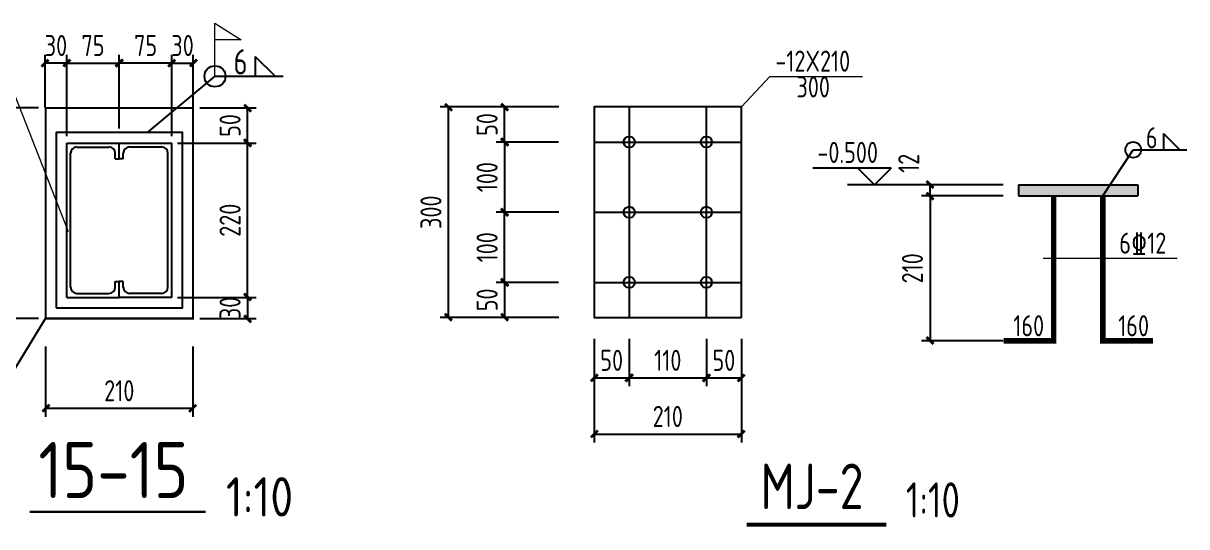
# Model space of a CAD drawing. Header units: millimetres. Extents: x 866561 to 877878, y 40199 to 44891.
# Drawn here: x 875400.8 to 875566.6, y 40338.5 to 40410.3 of the extents above; entities that cross this region are included whole.
import ezdxf

# ---------------------------------------------------------------- set-up
doc = ezdxf.new("R2010")
doc.units = ezdxf.units.MM
doc.header["$LTSCALE"] = 1000
doc.header["$MEASUREMENT"] = 0
doc.linetypes.add('CONTINOUS', pattern=[0])
for name, color, linetype in [('10', 7, 'Continuous'), ('D1', 112, 'Continuous'), ('DIM', 7, 'Continuous'), ('GJ', 6, 'Continuous'), ('M_Prof', 2, 'Continuous'), ('中文', 7, 'Continuous'), ('尺寸标注', 7, 'Continuous'), ('文字', 7, 'Continuous'), ('标注', 7, 'Continuous'), ('桩', 6, 'Continuous'), ('梁__实线', 4, 'Continuous')]:
    doc.layers.add(name, color=color, linetype=linetype)
doc.layers.add('LZ', color=64, linetype='Continuous', lineweight=9)
doc.layers.add('细实线', color=1, linetype='Continuous', lineweight=20)
doc.styles.add('GBHZ', font='gbenor.shx', dxfattribs={"width": 0.9, "bigfont": 'gbcbig.shx'})
doc.dimstyles.new('Y10', dxfattribs={"dimscale": 0, "dimtxt": 3, "dimasz": 0.01, "dimexe": 1.2, "dimexo": 1, "dimgap": 1, "dimtad": 1, "dimdec": 0, "dimlfac": 10, "dimzin": 0, "dimdsep": 46, "dimtxsty": 'GBHZ', "dimblk1": 'DX', "dimblk2": 'DX', "dimsah": 1, "dimcen": 0.09, "dimdle": 1, "dimadec": 0, "dimazin": 0, "dimtfac": 1, "dimtdec": 0, "dimtix": 1, "dimtmove": 2, "dimatfit": 3, "dimldrblk": 'DX', "dimfxl": 0, "dimtolj": 1, "dimtzin": 0, "dimarcsym": 0})

# ---------------------------------------------------------------- blocks, each defined once
blk = doc.blocks.new('DX')
at = {"color": 0, "linetype": 'ByBlock', "const_width": 40}
blk.add_lwpolyline([(-54, -51), (46, 49)], dxfattribs=at)
blk = doc.blocks.new('*D922')
at = {"layer": 'Defpoints', "color": 0, "transparency": 16777216}
for p in [(875469.39, 40398.37), (875478.05, 40398.37), (875478.05, 40393.37)]:
    blk.add_point(p, dxfattribs=at)
at = {"layer": 'DIM', "color": 0, "lineweight": -2, "transparency": 16777216}
for p, q in [((875477.05, 40398.37), (875468.19, 40398.37)), ((875469.39, 40393.38), (875469.39, 40398.36)), ((875477.05, 40393.37), (875468.19, 40393.37))]:
    blk.add_line(p, q, dxfattribs=at)
at = {"layer": 'DIM', "color": 0, "lineweight": -2, "transparency": 16777216, "xscale": 0.01, "yscale": 0.01, "zscale": 0.01}
for p, rotation in [((875469.39, 40398.37), 90), ((875469.39, 40393.37), 270)]:
    blk.add_blockref('DX', p, dxfattribs=dict(at, rotation=rotation))
at = {"layer": 'DIM', "color": 0, "transparency": 16777216, "insert": (875466.89, 40395.87), "char_height": 3, "attachment_point": 5, "rotation": 90, "style": 'GBHZ'}
blk.add_mtext('\\A1;50', dxfattribs=at)
blk = doc.blocks.new('*D923')
at = {"layer": 'Defpoints', "color": 0, "transparency": 16777216}
for p in [(875478.05, 40393.37), (875469.39, 40383.37), (875478.11, 40383.37)]:
    blk.add_point(p, dxfattribs=at)
at = {"layer": 'DIM', "color": 0, "lineweight": -2, "transparency": 16777216}
for p, q in [((875477.05, 40393.37), (875468.19, 40393.37)), ((875469.39, 40393.36), (875469.39, 40383.38)), ((875477.11, 40383.37), (875468.19, 40383.37))]:
    blk.add_line(p, q, dxfattribs=at)
at = {"layer": 'DIM', "color": 0, "lineweight": -2, "transparency": 16777216, "xscale": 0.01, "yscale": 0.01, "zscale": 0.01}
for p, rotation in [((875469.39, 40393.37), 90), ((875469.39, 40383.37), 270)]:
    blk.add_blockref('DX', p, dxfattribs=dict(at, rotation=rotation))
at = {"layer": 'DIM', "color": 0, "transparency": 16777216, "insert": (875466.89, 40388.37), "char_height": 3, "attachment_point": 5, "rotation": 90, "style": 'GBHZ'}
blk.add_mtext('\\A1;100', dxfattribs=at)
blk = doc.blocks.new('*D924')
at = {"layer": 'Defpoints', "color": 0, "transparency": 16777216}
for p in [(875478.05, 40373.37), (875469.39, 40368.37), (875478.05, 40368.37)]:
    blk.add_point(p, dxfattribs=at)
at = {"layer": 'DIM', "color": 0, "lineweight": -2, "transparency": 16777216}
for p, q in [((875477.05, 40373.37), (875468.19, 40373.37)), ((875469.39, 40373.36), (875469.39, 40368.38)), ((875477.05, 40368.37), (875468.19, 40368.37))]:
    blk.add_line(p, q, dxfattribs=at)
at = {"layer": 'DIM', "color": 0, "lineweight": -2, "transparency": 16777216, "xscale": 0.01, "yscale": 0.01, "zscale": 0.01}
for p, rotation in [((875469.39, 40373.37), 90), ((875469.39, 40368.37), 270)]:
    blk.add_blockref('DX', p, dxfattribs=dict(at, rotation=rotation))
at = {"layer": 'DIM', "color": 0, "transparency": 16777216, "insert": (875466.89, 40370.87), "char_height": 3, "attachment_point": 5, "rotation": 90, "style": 'GBHZ'}
blk.add_mtext('\\A1;50', dxfattribs=at)
blk = doc.blocks.new('*D925')
at = {"layer": 'Defpoints', "color": 0, "transparency": 16777216}
for p in [(875482.15, 40366.34), (875503.15, 40366.34), (875503.15, 40351.76)]:
    blk.add_point(p, dxfattribs=at)
at = {"layer": 'DIM', "color": 0, "lineweight": -2, "transparency": 16777216}
for p, q in [((875482.15, 40365.34), (875482.15, 40350.56)), ((875503.15, 40365.34), (875503.15, 40350.56)), ((875482.16, 40351.76), (875503.14, 40351.76))]:
    blk.add_line(p, q, dxfattribs=at)
at = {"layer": 'DIM', "color": 0, "lineweight": -2, "transparency": 16777216, "xscale": 0.01, "yscale": 0.01, "zscale": 0.01, "rotation": 180}
blk.add_blockref('DX', (875482.15, 40351.76), dxfattribs=at)
at = {"layer": 'DIM', "color": 0, "lineweight": -2, "transparency": 16777216, "xscale": 0.01, "yscale": 0.01, "zscale": 0.01}
blk.add_blockref('DX', (875503.15, 40351.76), dxfattribs=at)
at = {"layer": 'DIM', "color": 0, "transparency": 16777216, "insert": (875492.65, 40354.26), "char_height": 3, "attachment_point": 5, "style": 'GBHZ'}
blk.add_mtext('\\A1;210', dxfattribs=at)
blk = doc.blocks.new('*D926')
at = {"layer": 'Defpoints', "color": 0, "transparency": 16777216}
for p in [(875498.15, 40366.34), (875503.15, 40366.34), (875503.15, 40359.76)]:
    blk.add_point(p, dxfattribs=at)
at = {"layer": 'DIM', "color": 0, "lineweight": -2, "transparency": 16777216}
for p, q in [((875498.15, 40365.34), (875498.15, 40358.56)), ((875503.15, 40365.34), (875503.15, 40358.56)), ((875498.16, 40359.76), (875503.14, 40359.76))]:
    blk.add_line(p, q, dxfattribs=at)
at = {"layer": 'DIM', "color": 0, "lineweight": -2, "transparency": 16777216, "xscale": 0.01, "yscale": 0.01, "zscale": 0.01, "rotation": 180}
blk.add_blockref('DX', (875498.15, 40359.76), dxfattribs=at)
at = {"layer": 'DIM', "color": 0, "lineweight": -2, "transparency": 16777216, "xscale": 0.01, "yscale": 0.01, "zscale": 0.01}
blk.add_blockref('DX', (875503.15, 40359.76), dxfattribs=at)
at = {"layer": 'DIM', "color": 0, "transparency": 16777216, "insert": (875500.65, 40362.26), "char_height": 3, "attachment_point": 5, "style": 'GBHZ'}
blk.add_mtext('\\A1;50', dxfattribs=at)
blk = doc.blocks.new('*D927')
at = {"layer": 'Defpoints', "color": 0, "transparency": 16777216}
for p in [(875487.15, 40366.34), (875498.15, 40366.28), (875498.15, 40359.76)]:
    blk.add_point(p, dxfattribs=at)
at = {"layer": 'DIM', "color": 0, "lineweight": -2, "transparency": 16777216}
for p, q in [((875487.15, 40365.34), (875487.15, 40358.56)), ((875498.15, 40365.28), (875498.15, 40358.56)), ((875487.16, 40359.76), (875498.14, 40359.76))]:
    blk.add_line(p, q, dxfattribs=at)
at = {"layer": 'DIM', "color": 0, "lineweight": -2, "transparency": 16777216, "xscale": 0.01, "yscale": 0.01, "zscale": 0.01, "rotation": 180}
blk.add_blockref('DX', (875487.15, 40359.76), dxfattribs=at)
at = {"layer": 'DIM', "color": 0, "lineweight": -2, "transparency": 16777216, "xscale": 0.01, "yscale": 0.01, "zscale": 0.01}
blk.add_blockref('DX', (875498.15, 40359.76), dxfattribs=at)
at = {"layer": 'DIM', "color": 0, "transparency": 16777216, "insert": (875492.65, 40362.26), "char_height": 3, "attachment_point": 5, "style": 'GBHZ'}
blk.add_mtext('\\A1;110', dxfattribs=at)
blk = doc.blocks.new('*D928')
at = {"layer": 'Defpoints', "color": 0, "transparency": 16777216}
for p in [(875482.15, 40366.34), (875487.15, 40366.34), (875487.15, 40359.76)]:
    blk.add_point(p, dxfattribs=at)
at = {"layer": 'DIM', "color": 0, "lineweight": -2, "transparency": 16777216}
for p, q in [((875482.15, 40365.34), (875482.15, 40358.56)), ((875487.15, 40365.34), (875487.15, 40358.56)), ((875482.16, 40359.76), (875487.14, 40359.76))]:
    blk.add_line(p, q, dxfattribs=at)
at = {"layer": 'DIM', "color": 0, "lineweight": -2, "transparency": 16777216, "xscale": 0.01, "yscale": 0.01, "zscale": 0.01, "rotation": 180}
blk.add_blockref('DX', (875482.15, 40359.76), dxfattribs=at)
at = {"layer": 'DIM', "color": 0, "lineweight": -2, "transparency": 16777216, "xscale": 0.01, "yscale": 0.01, "zscale": 0.01}
blk.add_blockref('DX', (875487.15, 40359.76), dxfattribs=at)
at = {"layer": 'DIM', "color": 0, "transparency": 16777216, "insert": (875484.65, 40362.26), "char_height": 3, "attachment_point": 5, "style": 'GBHZ'}
blk.add_mtext('\\A1;50', dxfattribs=at)
blk = doc.blocks.new('*D929')
at = {"layer": 'Defpoints', "color": 0, "transparency": 16777216}
for p in [(875530.03, 40387.29), (875541.46, 40387.29), (875541.46, 40385.69)]:
    blk.add_point(p, dxfattribs=at)
at = {"layer": 'DIM', "color": 0, "lineweight": -2, "transparency": 16777216}
for p, q in [((875540.46, 40387.29), (875528.83, 40387.29)), ((875530.03, 40387.3), (875530.03, 40387.31)), ((875530.03, 40385.69), (875530.03, 40387.29)), ((875540.46, 40385.69), (875528.83, 40385.69)), ((875530.03, 40385.68), (875530.03, 40385.67))]:
    blk.add_line(p, q, dxfattribs=at)
at = {"layer": 'DIM', "color": 0, "lineweight": -2, "transparency": 16777216, "xscale": 0.01, "yscale": 0.01, "zscale": 0.01}
for p, rotation in [((875530.03, 40387.29), 270), ((875530.03, 40385.69), 90)]:
    blk.add_blockref('DX', p, dxfattribs=dict(at, rotation=rotation))
at = {"layer": 'DIM', "color": 0, "transparency": 16777216, "insert": (875527, 40390.34), "char_height": 3, "attachment_point": 5, "rotation": 90, "style": 'GBHZ'}
blk.add_mtext('\\A1;12', dxfattribs=at)
blk = doc.blocks.new('*D930')
at = {"layer": 'Defpoints', "color": 0, "transparency": 16777216}
for p in [(875541.46, 40385.69), (875530.03, 40365.04), (875541.46, 40365.04)]:
    blk.add_point(p, dxfattribs=at)
at = {"layer": 'DIM', "color": 0, "lineweight": -2, "transparency": 16777216}
for p, q in [((875540.46, 40385.69), (875528.83, 40385.69)), ((875530.03, 40385.68), (875530.03, 40365.05)), ((875540.46, 40365.04), (875528.83, 40365.04))]:
    blk.add_line(p, q, dxfattribs=at)
at = {"layer": 'DIM', "color": 0, "lineweight": -2, "transparency": 16777216, "xscale": 0.01, "yscale": 0.01, "zscale": 0.01}
for p, rotation in [((875530.03, 40385.69), 90), ((875530.03, 40365.04), 270)]:
    blk.add_blockref('DX', p, dxfattribs=dict(at, rotation=rotation))
at = {"layer": 'DIM', "color": 0, "transparency": 16777216, "insert": (875527.53, 40375.37), "char_height": 3, "attachment_point": 5, "rotation": 90, "style": 'GBHZ'}
blk.add_mtext('\\A1;210', dxfattribs=at)
blk = doc.blocks.new('*D931')
at = {"layer": 'Defpoints', "color": 0, "transparency": 16777216}
for p in [(875461.39, 40398.37), (875478.11, 40398.37), (875478.11, 40368.37)]:
    blk.add_point(p, dxfattribs=at)
at = {"layer": 'DIM', "color": 0, "lineweight": -2, "transparency": 16777216}
for p, q in [((875477.11, 40398.37), (875460.19, 40398.37)), ((875461.39, 40368.38), (875461.39, 40398.36)), ((875477.11, 40368.37), (875460.19, 40368.37))]:
    blk.add_line(p, q, dxfattribs=at)
at = {"layer": 'DIM', "color": 0, "lineweight": -2, "transparency": 16777216, "xscale": 0.01, "yscale": 0.01, "zscale": 0.01}
for p, rotation in [((875461.39, 40398.37), 90), ((875461.39, 40368.37), 270)]:
    blk.add_blockref('DX', p, dxfattribs=dict(at, rotation=rotation))
at = {"layer": 'DIM', "color": 0, "transparency": 16777216, "insert": (875458.89, 40383.37), "char_height": 3, "attachment_point": 5, "rotation": 90, "style": 'GBHZ'}
blk.add_mtext('\\A1;300', dxfattribs=at)
blk = doc.blocks.new('*D959')
at = {"layer": 'Defpoints', "color": 0, "transparency": 16777216}
for p in [(875414.46, 40404.62), (875414.46, 40394.3), (875421.96, 40393.23)]:
    blk.add_point(p, dxfattribs=at)
at = {"layer": 'DIM', "color": 0, "lineweight": -2, "transparency": 16777216}
for p, q in [((875414.46, 40395.3), (875414.46, 40405.82)), ((875421.96, 40394.23), (875421.96, 40405.82)), ((875421.95, 40404.62), (875414.47, 40404.62))]:
    blk.add_line(p, q, dxfattribs=at)
at = {"layer": 'DIM', "color": 0, "lineweight": -2, "transparency": 16777216, "xscale": 0.01, "yscale": 0.01, "zscale": 0.01, "rotation": 180}
blk.add_blockref('DX', (875414.46, 40404.62), dxfattribs=at)
at = {"layer": 'DIM', "color": 0, "lineweight": -2, "transparency": 16777216, "xscale": 0.01, "yscale": 0.01, "zscale": 0.01}
blk.add_blockref('DX', (875421.96, 40404.62), dxfattribs=at)
at = {"layer": 'DIM', "color": 0, "transparency": 16777216, "insert": (875418.21, 40407.12), "char_height": 3, "attachment_point": 5, "style": 'GBHZ'}
blk.add_mtext('\\A1;75', dxfattribs=at)
blk = doc.blocks.new('*D960')
at = {"layer": 'Defpoints', "color": 0, "transparency": 16777216}
for p in [(875403.91, 40404.62), (875403.91, 40397.3), (875406.96, 40393.23)]:
    blk.add_point(p, dxfattribs=at)
at = {"layer": 'DIM', "color": 0, "lineweight": -2, "transparency": 16777216}
for p, q in [((875403.91, 40398.3), (875403.91, 40405.82)), ((875406.96, 40394.23), (875406.96, 40405.82)), ((875403.9, 40404.62), (875403.89, 40404.62)), ((875406.96, 40404.62), (875403.91, 40404.62)), ((875406.97, 40404.62), (875406.98, 40404.62))]:
    blk.add_line(p, q, dxfattribs=at)
at = {"layer": 'DIM', "color": 0, "lineweight": -2, "transparency": 16777216, "xscale": 0.01, "yscale": 0.01, "zscale": 0.01}
blk.add_blockref('DX', (875403.91, 40404.62), dxfattribs=at)
at = {"layer": 'DIM', "color": 0, "lineweight": -2, "transparency": 16777216, "xscale": 0.01, "yscale": 0.01, "zscale": 0.01, "rotation": 180}
blk.add_blockref('DX', (875406.96, 40404.62), dxfattribs=at)
at = {"layer": 'DIM', "color": 0, "transparency": 16777216, "insert": (875405.43, 40407.12), "char_height": 3, "attachment_point": 5, "style": 'GBHZ'}
blk.add_mtext('\\A1;30', dxfattribs=at)
blk = doc.blocks.new('*D961')
at = {"layer": 'Defpoints', "color": 0, "transparency": 16777216}
for p in [(875396.14, 40398.23), (875403.96, 40398.23), (875403.96, 40368.23)]:
    blk.add_point(p, dxfattribs=at)
at = {"layer": 'DIM', "color": 0, "lineweight": -2, "transparency": 16777216}
for p, q in [((875402.96, 40398.23), (875394.94, 40398.23)), ((875396.14, 40368.24), (875396.14, 40398.22)), ((875402.96, 40368.23), (875394.94, 40368.23))]:
    blk.add_line(p, q, dxfattribs=at)
at = {"layer": 'DIM', "color": 0, "lineweight": -2, "transparency": 16777216, "xscale": 0.01, "yscale": 0.01, "zscale": 0.01}
for p, rotation in [((875396.14, 40398.23), 90), ((875396.14, 40368.23), 270)]:
    blk.add_blockref('DX', p, dxfattribs=dict(at, rotation=rotation))
at = {"layer": 'DIM', "color": 0, "transparency": 16777216, "insert": (875393.64, 40383.23), "char_height": 3, "attachment_point": 5, "rotation": 90, "style": 'GBHZ'}
blk.add_mtext('\\A1;300', dxfattribs=at)
blk = doc.blocks.new('*D962')
at = {"layer": 'Defpoints', "color": 0, "transparency": 16777216}
for p in [(875414.46, 40404.62), (875414.46, 40394.3), (875406.96, 40393.23)]:
    blk.add_point(p, dxfattribs=at)
at = {"layer": 'DIM', "color": 0, "lineweight": -2, "transparency": 16777216}
for p, q in [((875406.96, 40394.23), (875406.96, 40405.82)), ((875414.46, 40395.3), (875414.46, 40405.82)), ((875406.97, 40404.62), (875414.45, 40404.62))]:
    blk.add_line(p, q, dxfattribs=at)
at = {"layer": 'DIM', "color": 0, "lineweight": -2, "transparency": 16777216, "xscale": 0.01, "yscale": 0.01, "zscale": 0.01, "rotation": 180}
blk.add_blockref('DX', (875406.96, 40404.62), dxfattribs=at)
at = {"layer": 'DIM', "color": 0, "lineweight": -2, "transparency": 16777216, "xscale": 0.01, "yscale": 0.01, "zscale": 0.01}
blk.add_blockref('DX', (875414.46, 40404.62), dxfattribs=at)
at = {"layer": 'DIM', "color": 0, "transparency": 16777216, "insert": (875410.71, 40407.12), "char_height": 3, "attachment_point": 5, "style": 'GBHZ'}
blk.add_mtext('\\A1;75', dxfattribs=at)
blk = doc.blocks.new('*D963')
at = {"layer": 'Defpoints', "color": 0, "transparency": 16777216}
for p in [(875425, 40404.62), (875425, 40397.3), (875421.96, 40393.23)]:
    blk.add_point(p, dxfattribs=at)
at = {"layer": 'DIM', "color": 0, "lineweight": -2, "transparency": 16777216}
for p, q in [((875421.96, 40394.23), (875421.96, 40405.82)), ((875425, 40398.3), (875425, 40405.82)), ((875421.95, 40404.62), (875421.94, 40404.62)), ((875421.96, 40404.62), (875425, 40404.62)), ((875425.01, 40404.62), (875425.02, 40404.62))]:
    blk.add_line(p, q, dxfattribs=at)
at = {"layer": 'DIM', "color": 0, "lineweight": -2, "transparency": 16777216, "xscale": 0.01, "yscale": 0.01, "zscale": 0.01}
blk.add_blockref('DX', (875421.96, 40404.62), dxfattribs=at)
at = {"layer": 'DIM', "color": 0, "lineweight": -2, "transparency": 16777216, "xscale": 0.01, "yscale": 0.01, "zscale": 0.01, "rotation": 180}
blk.add_blockref('DX', (875425, 40404.62), dxfattribs=at)
at = {"layer": 'DIM', "color": 0, "transparency": 16777216, "insert": (875423.48, 40407.12), "char_height": 3, "attachment_point": 5, "style": 'GBHZ'}
blk.add_mtext('\\A1;30', dxfattribs=at)
blk = doc.blocks.new('*D996')
at = {"layer": 'Defpoints', "color": 0, "transparency": 16777216}
for p in [(875421.76, 40393.23), (875432.75, 40393.23), (875421.76, 40371.23)]:
    blk.add_point(p, dxfattribs=at)
at = {"layer": 'DIM', "color": 0, "lineweight": -2, "transparency": 16777216}
for p, q in [((875422.76, 40393.23), (875433.95, 40393.23)), ((875432.75, 40371.24), (875432.75, 40393.22)), ((875422.76, 40371.23), (875433.95, 40371.23))]:
    blk.add_line(p, q, dxfattribs=at)
at = {"layer": 'DIM', "color": 0, "lineweight": -2, "transparency": 16777216, "xscale": 0.01, "yscale": 0.01, "zscale": 0.01}
for p, rotation in [((875432.75, 40393.23), 90), ((875432.75, 40371.23), 270)]:
    blk.add_blockref('DX', p, dxfattribs=dict(at, rotation=rotation))
at = {"layer": 'DIM', "color": 0, "transparency": 16777216, "insert": (875430.25, 40382.23), "char_height": 3, "attachment_point": 5, "rotation": 90, "style": 'GBHZ'}
blk.add_mtext('\\A1;220', dxfattribs=at)
blk = doc.blocks.new('*D997')
at = {"layer": 'Defpoints', "color": 0, "transparency": 16777216}
for p in [(875424.96, 40398.23), (875432.75, 40398.23), (875421.76, 40393.23)]:
    blk.add_point(p, dxfattribs=at)
at = {"layer": 'DIM', "color": 0, "lineweight": -2, "transparency": 16777216}
for p, q in [((875425.96, 40398.23), (875433.95, 40398.23)), ((875432.75, 40393.24), (875432.75, 40398.22)), ((875422.76, 40393.23), (875433.95, 40393.23))]:
    blk.add_line(p, q, dxfattribs=at)
at = {"layer": 'DIM', "color": 0, "lineweight": -2, "transparency": 16777216, "xscale": 0.01, "yscale": 0.01, "zscale": 0.01}
for p, rotation in [((875432.75, 40398.23), 90), ((875432.75, 40393.23), 270)]:
    blk.add_blockref('DX', p, dxfattribs=dict(at, rotation=rotation))
at = {"layer": 'DIM', "color": 0, "transparency": 16777216, "insert": (875430.25, 40395.73), "char_height": 3, "attachment_point": 5, "rotation": 90, "style": 'GBHZ'}
blk.add_mtext('\\A1;50', dxfattribs=at)
blk = doc.blocks.new('*D998')
at = {"layer": 'Defpoints', "color": 0, "transparency": 16777216}
for p in [(875469.39, 40383.37), (875478.11, 40383.37), (875478.05, 40373.37)]:
    blk.add_point(p, dxfattribs=at)
at = {"layer": 'DIM', "color": 0, "lineweight": -2, "transparency": 16777216}
for p, q in [((875477.11, 40383.37), (875468.19, 40383.37)), ((875469.39, 40373.38), (875469.39, 40383.36)), ((875477.05, 40373.37), (875468.19, 40373.37))]:
    blk.add_line(p, q, dxfattribs=at)
at = {"layer": 'DIM', "color": 0, "lineweight": -2, "transparency": 16777216, "xscale": 0.01, "yscale": 0.01, "zscale": 0.01}
for p, rotation in [((875469.39, 40383.37), 90), ((875469.39, 40373.37), 270)]:
    blk.add_blockref('DX', p, dxfattribs=dict(at, rotation=rotation))
at = {"layer": 'DIM', "color": 0, "transparency": 16777216, "insert": (875466.89, 40378.37), "char_height": 3, "attachment_point": 5, "rotation": 90, "style": 'GBHZ'}
blk.add_mtext('\\A1;100', dxfattribs=at)
blk = doc.blocks.new('*D999')
at = {"layer": 'Defpoints', "color": 0, "transparency": 16777216}
for p in [(875403.96, 40365.23), (875424.96, 40365.23), (875424.96, 40355.43)]:
    blk.add_point(p, dxfattribs=at)
at = {"layer": 'DIM', "color": 0, "lineweight": -2, "transparency": 16777216}
for p, q in [((875403.96, 40364.23), (875403.96, 40354.23)), ((875424.96, 40364.23), (875424.96, 40354.23)), ((875403.97, 40355.43), (875424.95, 40355.43))]:
    blk.add_line(p, q, dxfattribs=at)
at = {"layer": 'DIM', "color": 0, "lineweight": -2, "transparency": 16777216, "xscale": 0.01, "yscale": 0.01, "zscale": 0.01, "rotation": 180}
blk.add_blockref('DX', (875403.96, 40355.43), dxfattribs=at)
at = {"layer": 'DIM', "color": 0, "lineweight": -2, "transparency": 16777216, "xscale": 0.01, "yscale": 0.01, "zscale": 0.01}
blk.add_blockref('DX', (875424.96, 40355.43), dxfattribs=at)
at = {"layer": 'DIM', "color": 0, "transparency": 16777216, "insert": (875414.46, 40357.93), "char_height": 3, "attachment_point": 5, "style": 'GBHZ'}
blk.add_mtext('\\A1;210', dxfattribs=at)
blk = doc.blocks.new('FGERE')
at = {"layer": 'M_Prof'}
for p, q in [((869429.15, 40335.24), (869436.64, 40335.24)), ((869429.15, 40313.24), (869429.15, 40335.24)), ((869430.61, 40334.67), (869435.18, 40334.67)), ((869436.64, 40335.24), (869444.14, 40335.24)), ((869436.64, 40332.98), (869436.64, 40335.24)), ((869436.64, 40332.98), (869436.64, 40335.24)), ((869442.68, 40334.67), (869438.11, 40334.67)), ((869444.14, 40313.24), (869444.14, 40335.24)), ((869429.71, 40314.7), (869429.71, 40333.77)), ((869436.08, 40332.98), (869436.08, 40333.77)), ((869436.08, 40332.98), (869436.64, 40332.98)), ((869437.21, 40332.98), (869436.64, 40332.98)), ((869437.21, 40332.98), (869437.21, 40333.77)), ((869443.58, 40314.7), (869443.58, 40333.77)), ((869436.08, 40314.7), (869436.08, 40315.49)), ((869436.08, 40315.49), (869436.64, 40315.49)), ((869437.21, 40315.49), (869436.64, 40315.49)), ((869436.64, 40313.24), (869436.64, 40315.49)), ((869436.64, 40313.24), (869436.64, 40315.49)), ((869437.21, 40314.7), (869437.21, 40315.49)), ((869429.15, 40313.24), (869436.64, 40313.24)), ((869430.61, 40313.8), (869435.18, 40313.8)), ((869444.14, 40313.24), (869436.64, 40313.24)), ((869442.68, 40313.8), (869438.11, 40313.8))]:
    blk.add_line(p, q, dxfattribs=at)
for centre, start, end in [((869430.61, 40333.77), 90, 180), ((869435.18, 40333.77), 0, 90), ((869438.11, 40333.77), 90, 180), ((869442.68, 40333.77), 0, 90), ((869430.61, 40314.7), 180, 270), ((869435.18, 40314.7), 270, 0), ((869438.11, 40314.7), 180, 270), ((869442.68, 40314.7), 270, 0)]:
    blk.add_arc(centre, 0.902, start, end, dxfattribs=at)
blk = doc.blocks.new('*D1078')
at = {"layer": 'Defpoints', "color": 0, "transparency": 16777216}
for p in [(875421.96, 40371.23), (875424.96, 40368.23), (875432.75, 40368.23)]:
    blk.add_point(p, dxfattribs=at)
at = {"layer": 'DIM', "color": 0, "lineweight": -2, "transparency": 16777216}
for p, q in [((875422.96, 40371.23), (875433.95, 40371.23)), ((875432.75, 40371.24), (875432.75, 40371.25)), ((875432.75, 40371.23), (875432.75, 40368.23)), ((875425.96, 40368.23), (875433.95, 40368.23)), ((875432.75, 40368.22), (875432.75, 40368.21))]:
    blk.add_line(p, q, dxfattribs=at)
at = {"layer": 'DIM', "color": 0, "lineweight": -2, "transparency": 16777216, "xscale": 0.01, "yscale": 0.01, "zscale": 0.01}
for p, rotation in [((875432.75, 40371.23), 270), ((875432.75, 40368.23), 90)]:
    blk.add_blockref('DX', p, dxfattribs=dict(at, rotation=rotation))
at = {"layer": 'DIM', "color": 0, "transparency": 16777216, "insert": (875430.25, 40369.73), "char_height": 3, "attachment_point": 5, "rotation": 90, "style": 'GBHZ'}
blk.add_mtext('\\A1;30', dxfattribs=at)

msp = doc.modelspace()

# ---------------------------------------------------------------- linework, layer by layer
for p, q in [((875487.151, 40398.372), (875487.151, 40368.372)), ((875498.151, 40368.372), (875498.151, 40398.372)), ((875482.151, 40393.372), (875503.151, 40393.372)), ((875482.151, 40383.372), (875503.151, 40383.372)), ((875482.151, 40373.372), (875503.151, 40373.372))]:
    msp.add_line(p, q)
at = {"const_width": 0.6}
msp.add_lwpolyline([(875503.879, 40338.847), (875523.823, 40338.847)], dxfattribs=at)
at = {"layer": 'DIM', "color": 0, "linetype": 'CONTINOUS', "ltscale": 25}
for p, q in [((875524.471, 40389.647), (875513.308, 40389.647)), ((875522.117, 40387.293), (875519.763, 40389.647)), ((875524.471, 40389.647), (875522.117, 40387.293)), ((875528.835, 40387.293), (875518.255, 40387.293))]:
    msp.add_line(p, q, dxfattribs=at)
at = {"layer": 'GJ'}
for p, q in [((875542.659, 40387.293), (875559.659, 40387.293)), ((875542.659, 40387.293), (875542.659, 40385.693)), ((875559.659, 40387.293), (875559.659, 40385.693)), ((875542.659, 40385.693), (875559.659, 40385.693))]:
    msp.add_line(p, q, dxfattribs=at)
msp.add_lwpolyline([(875503.151, 40368.372), (875503.151, 40398.372), (875482.151, 40398.372), (875482.151, 40368.372)], close=True, dxfattribs=at)
at = {"layer": 'GJ', "const_width": 0.8}
for points in [[(875547.659, 40385.693), (875547.659, 40365.04), (875540.51, 40365.04)], [(875554.659, 40385.693), (875554.659, 40365.04), (875561.808, 40365.04)]]:
    msp.add_lwpolyline(points, dxfattribs=at)
at = {"layer": 'GJ'}
for centre in [(875487.151, 40393.372), (875498.151, 40393.372), (875487.151, 40383.372), (875498.151, 40383.372), (875487.151, 40373.372), (875498.151, 40373.372)]:
    msp.add_circle(centre, 0.8, dxfattribs=at)
at = {"layer": 'LZ'}
for p, q in [((875503.151, 40398.372), (875507.184, 40402.717)), ((875507.184, 40402.717), (875520.398, 40402.717)), ((875546.159, 40376.822), (875565.242, 40376.822))]:
    msp.add_line(p, q, dxfattribs=at)
at = {"layer": '尺寸标注', "color": 6, "linetype": 'ByBlock'}
for p, q in [((875428.101, 40402.734), (875418.457, 40394.729)), ((875397.343, 40357.441), (875403.96, 40368.227))]:
    msp.add_line(p, q, dxfattribs=at)
at = {"layer": '尺寸标注', "color": 6, "linetype": 'ByBlock', "const_width": 0.3}
msp.add_lwpolyline([(875424.96, 40368.227), (875403.96, 40368.227), (875403.96, 40398.227), (875424.96, 40398.227), (875424.96, 40368.227)], dxfattribs=at)
at = {"layer": '尺寸标注', "color": 6, "linetype": 'ByBlock'}
msp.add_circle((875428.101, 40402.734), 1.5, dxfattribs=at)
at = {"layer": '文字', "color": 6, "const_width": 0.32}
msp.add_lwpolyline([(875401.681, 40340.671), (875426.776, 40340.671)], dxfattribs=at)
at = {"layer": '标注'}
msp.add_lwpolyline([(875405.457, 40369.729), (875423.457, 40369.729), (875423.457, 40394.729), (875405.457, 40394.729)], close=True, dxfattribs=at)
at = {"layer": '桩'}
for p, q in [((875433.851, 40405.547), (875436.663, 40402.734)), ((875433.851, 40405.547), (875433.851, 40402.734)), ((875428.101, 40402.734), (875437.832, 40402.734)), ((875563.309, 40394.603), (875563.309, 40392.259)), ((875563.309, 40394.603), (875565.653, 40392.259)), ((875554.659, 40385.693), (875558.995, 40392.259)), ((875558.995, 40392.259), (875566.627, 40392.259))]:
    msp.add_line(p, q, dxfattribs=at)
msp.add_circle((875558.995, 40392.259), 1.118, dxfattribs=at)
at = {"layer": '梁__实线'}
msp.add_solid([(875542.659, 40385.693), (875542.659, 40387.293), (875559.659, 40385.693), (875559.659, 40387.293)], dxfattribs=at)
at = {"layer": '细实线', "color": 251}
for p, q in [((875428.101, 40402.734), (875428.101, 40410.295)), ((875428.101, 40410.295), (875431.857, 40407.924)), ((875431.857, 40407.924), (875428.101, 40407.924)), ((875398.787, 40401.94), (875407.157, 40380.618))]:
    msp.add_line(p, q, dxfattribs=at)
msp.add_solid([(875428.101, 40407.924), (875428.101, 40410.295), (875431.857, 40407.924), (875428.101, 40407.924)], dxfattribs=at)

# ---------------------------------------------------------------- block references
at = {"layer": '标注'}
msp.add_blockref('FGERE', (5977.813, 57.992), dxfattribs=at)

# ---------------------------------------------------------------- texts
at = {"style": 'GBHZ', "width": 0.9}
for s, height, p in [('6', 3.6, (875430.752, 40402.995)), ('-12X210', 3, (875507.986, 40403.402)), ('300', 3, (875510.997, 40399.727)), ('6', 3, (875560.812, 40392.477)), ('6%%13212', 3, (875557.016, 40377.459)), ('160', 3, (875541.902, 40365.69)), ('160', 3, (875556.861, 40365.69))]:
    msp.add_text(s, height=height, dxfattribs=at).set_placement(p)
at = {"layer": '10', "style": 'GBHZ', "width": 0.9}
msp.add_text('MJ-2', height=6.5, dxfattribs=at).set_placement((875505.871, 40341.052))
at = {"layer": 'D1', "style": 'GBHZ', "width": 0.9}
msp.add_text('-0.500', height=3, dxfattribs=at).set_placement((875513.972, 40390.391))
at = {"layer": '中文', "style": 'GBHZ', "width": 0.9}
msp.add_text('1:10', height=5, dxfattribs=at).set_placement((875526.588, 40339.863, -0.009))
at = {"layer": '文字', "color": 6, "style": 'GBHZ'}
for s, height, p in [('15-15', 8, (875402.932, 40342.622)), ('1:10', 5.6, (875429.655, 40340.001))]:
    msp.add_text(s, height=height, dxfattribs=at).set_placement(p)

# ---------------------------------------------------------------- dimensions: what is measured, and where the dimension line sits
at = {"layer": 'DIM'}
for base, p1, p2, picture, middle in [((875403.911, 40404.623), (875406.959, 40393.231), (875403.911, 40397.302), '*D960', (875405.435, 40407.123)), ((875414.457, 40404.623), (875421.956, 40393.231), (875414.457, 40394.302), '*D959', (875418.206, 40407.123)), ((875503.151, 40351.763), (875482.151, 40366.345), (875503.151, 40366.345), '*D925', (875492.651, 40354.263)), ((875487.151, 40359.76), (875482.151, 40366.345), (875487.151, 40366.345), '*D928', (875484.651, 40362.26)), ((875498.151, 40359.76), (875487.151, 40366.345), (875498.151, 40366.285), '*D927', (875492.651, 40362.26)), ((875503.151, 40359.76), (875498.151, 40366.345), (875503.151, 40366.345), '*D926', (875500.651, 40362.26)), ((875424.957, 40355.43), (875403.957, 40365.229), (875424.957, 40365.229), '*D999', (875414.457, 40357.93))]:
    dim = msp.add_linear_dim(base=base, p1=p1, p2=p2, dimstyle='Y10', override={"dimscale": 1}, dxfattribs=at)
    dim.commit()
    dim.dimension.update_dxf_attribs({"geometry": picture, "text_midpoint": middle})
for base, p1, p2, angle, picture, middle in [((875414.457, 40404.623), (875406.959, 40393.231), (875414.457, 40394.302), 180, '*D962', (875410.708, 40407.123)), ((875425.004, 40404.623), (875421.956, 40393.231), (875425.004, 40397.302), 180, '*D963', (875423.48, 40407.123)), ((875396.139, 40398.227), (875403.96, 40368.227), (875403.96, 40398.227), 90, '*D961', (875393.639, 40383.227)), ((875432.746, 40398.227), (875421.757, 40393.229), (875424.96, 40398.227), 90, '*D997', (875430.246, 40395.728)), ((875461.388, 40398.372), (875478.113, 40368.372), (875478.113, 40398.372), 90, '*D931', (875458.888, 40383.372)), ((875469.387, 40398.372), (875478.053, 40393.372), (875478.053, 40398.372), 90, '*D922', (875466.887, 40395.872)), ((875432.746, 40393.229), (875421.757, 40371.229), (875421.757, 40393.229), 90, '*D996', (875430.246, 40382.229)), ((875469.387, 40383.372), (875478.053, 40393.372), (875478.113, 40383.372), 270, '*D923', (875466.887, 40388.372)), ((875469.387, 40383.372), (875478.053, 40373.372), (875478.113, 40383.372), 90, '*D998', (875466.887, 40378.372)), ((875469.387, 40368.372), (875478.053, 40373.372), (875478.053, 40368.372), 270, '*D924', (875466.887, 40370.872)), ((875432.746, 40368.227), (875421.956, 40371.227), (875424.96, 40368.227), 90, '*D1078', (875430.246, 40369.727))]:
    dim = msp.add_linear_dim(base=base, p1=p1, p2=p2, angle=angle, dimstyle='Y10', override={"dimscale": 1}, dxfattribs=at)
    dim.commit()
    dim.dimension.update_dxf_attribs({"geometry": picture, "text_midpoint": middle})
dim = msp.add_linear_dim(base=(875530.035, 40387.293), p1=(875541.461, 40385.693), p2=(875541.461, 40387.293), angle=270, text='12', dimstyle='Y10', override={"dimscale": 1}, dxfattribs=at)
dim.commit()
dim.dimension.update_dxf_attribs({"geometry": '*D929', "text_midpoint": (875527.002, 40390.34), "dimtype": 160})
dim = msp.add_linear_dim(base=(875530.035, 40365.04), p1=(875541.461, 40385.693), p2=(875541.461, 40365.04), angle=90, text='210', dimstyle='Y10', override={"dimscale": 1}, dxfattribs=at)
dim.commit()
dim.dimension.update_dxf_attribs({"geometry": '*D930', "text_midpoint": (875527.535, 40375.367)})

doc.saveas('drawing.dxf')
